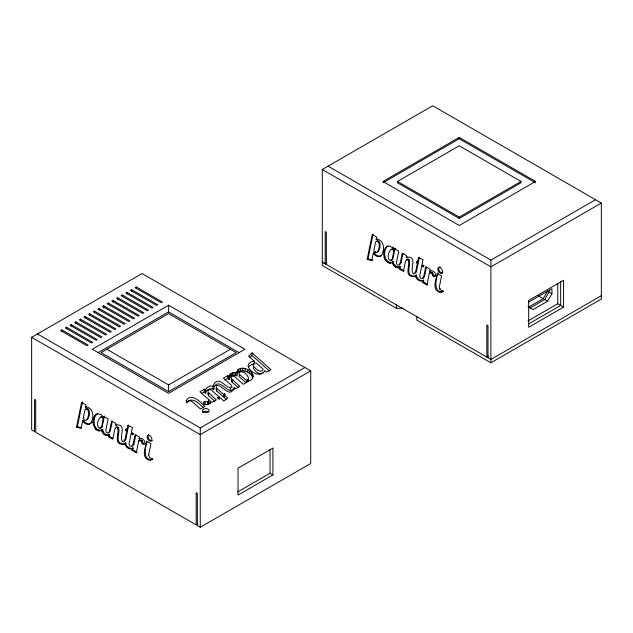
<?xml version="1.0" encoding="UTF-8"?>
<svg xmlns="http://www.w3.org/2000/svg" width="633" height="633" viewBox="0 0 633 633"><rect width="100%" height="100%" fill="white"/><g stroke="black" fill="none" stroke-linecap="round" stroke-linejoin="round"><path stroke-width="0.95" d="M196.183 524.915L196.183 492.703L197.346 493.376L197.346 525.588L200.257 527.265L310.7 463.506L310.7 370.883L142.093 273.535L31.65 337.302L31.658 429.926L34.554 431.603L34.554 399.391L35.717 400.064L35.717 432.276L196.183 524.915L197.638 524.077M304.892 367.528L200.257 427.932L200.257 527.265M326.905 262.822L325.196 263.803L325.196 231.591L326.359 232.264L326.359 264.475M487.988 357.787L487.988 325.576L486.824 324.903L486.824 357.115L488.28 356.276M595.526 199.727L490.899 260.131L490.868 362.788L416.759 320.013L416.759 316.176M490.868 362.788L601.35 299.045L601.342 203.082L432.735 105.735L322.292 169.502L322.3 265.48L396.416 308.263L403.197 308.263M253.303 366.926L253.287 368.192C254.98 371.12 258.644 374.712 262.299 373.636L263.019 372.79M232.153 389.382L232.105 390.11C226.361 392.832 219.588 377.181 213.622 387.396L213.835 389.24C210.805 387.768 205.82 389.358 205.701 393.148L204.301 391.898L204.301 389.208L199.909 391.74L209.04 399.827L208.843 403.601L207.988 404.463L204.206 404.329M229.146 379.515C227.476 374.704 232.976 370.993 237.082 373.304L237.082 375.986C234.21 374.412 229.17 375.765 229.146 379.515L227.809 378.32L227.809 375.638L223.417 378.17L231.124 385.006L232.105 387.428C226.361 390.15 219.588 374.491 213.622 384.714L213.835 389.24M246.364 380.639L247.653 381.762L243.27 384.294L234.716 376.706L232.968 376.026L231.702 376.374L231.029 377.743L232.105 379.46L239.804 386.288L235.421 388.828L234.17 387.728C229.795 399.89 221.194 382.585 215.924 385.916L216.731 388.338L223.449 394.327L223.449 397.01L224.462 396.432M108.591 434.934C105.434 435.354 102.752 432.347 102.586 429.34C93.898 435.987 89.071 416.965 97.435 413.753L95.045 415.612M101.771 430.044C94.19 432.078 91.943 419.893 95.915 415.106M423.398 281.978L427.781 284.51L426.911 285.008L422.528 282.476L423.398 281.978L423.778 280.134C420.439 281.922 416.561 278.401 416.324 275.046L413.966 276.653C402.137 276.597 412.312 262.909 407.074 259.293L405.468 261.35L403.403 271.438L399.019 268.906L399.89 268.408L400.254 266.651C396.994 268.503 393.299 264.816 393.228 261.54C384.54 268.186 379.705 249.173 388.076 245.952L385.687 247.812M392.413 262.244C384.832 264.277 382.585 252.092 386.557 247.305M236.884 374.032C236.338 363.809 253.121 368.572 253.16 376.635C252.796 379.523 249.347 381.802 246.585 380.765L246.585 382.554M231.108 379.673L232.105 382.142L238.404 387.736M205.701 393.148C204.111 388.298 209.594 384.421 213.835 386.557M219.065 399.542L219.065 396.859L211.477 390.118L209.839 389.493L207.988 390.506L207.98 392.144L216.296 399.866L211.913 402.398L210.409 401.085C210.567 404.566 205.804 405.975 203.565 403.656L203.446 402.319L204.206 401.639L207.988 401.781L209.04 399.827M215.924 388.599L216.731 391.02L223.449 397.01M131.886 450.277L132.756 449.778L133.136 447.935L132.265 448.441L131.886 450.277L136.269 452.809L138.706 440.861L140.922 440.805L142.694 444.144L143.659 444.469L144.759 443.693C145.645 440.592 142.053 437.174 139.11 439.049L139.497 437.094L135.114 434.562L133.041 444.651L131.941 446.241L130.295 446.17L129.354 445.347L129.085 443.606L131.126 433.668L131.996 433.162L133.215 433.866M426.911 285.008L429.348 273.06L431.564 273.005L433.336 276.344L434.301 276.668L435.401 275.893C436.287 272.791 432.695 269.373 429.752 271.248L430.139 269.294L425.748 266.762L423.683 276.85L422.583 278.441L420.937 278.37L419.995 277.547L419.726 275.806L421.768 265.868L422.638 265.362L423.857 266.066M126.742 431.136L125.73 430.551L126.6 430.052L127.613 430.63L126.742 431.136L124.915 439.951L123.213 441.858C117.698 438.962 128.38 422.86 115.665 425.154L115.989 423.524L111.606 420.992L109.533 431.073L108.583 432.861L107.072 432.964L106.13 432.046L105.846 430.195L108.14 418.991L103.749 416.459L103.424 417.883L104.295 417.376L104.627 415.952M125.73 430.551L125.983 429.293L126.853 428.786L126.6 430.052M417.384 263.336L416.372 262.75L417.242 262.252L418.255 262.83L417.384 263.336L415.549 272.15L413.855 274.057C408.34 271.161 419.022 255.059 406.307 257.354L406.631 255.724L402.248 253.192L400.175 263.273L399.225 265.061L397.706 265.164L396.772 264.246L396.487 262.394L398.782 251.19L394.391 248.658L394.066 250.082L394.937 249.576L395.269 248.152M416.372 262.75L416.625 261.492L417.622 262.062L418.492 261.564L419.41 257.235L418.54 257.742L417.622 262.062M417.242 262.252L417.495 260.986M82.686 420.826L81.111 428.486L76.514 427.101L81.594 402.359L85.985 404.891L85.495 407.256L87.022 407.059C94.198 408.831 94.293 419.576 89.846 424.055C87.109 425.21 83.88 423.374 82.686 420.826L83.556 420.32C84.751 422.868 87.987 424.703 90.725 423.548M76.514 427.101L77.384 426.595L82.472 401.86M83.176 418.5L84.972 409.701L85.977 408.981L87.069 409.179C89.831 411.806 88.549 416.775 86.863 419.711L85.764 420.328L84.331 419.98L83.176 418.5L84.047 417.994M108.765 432.671L110.411 430.575L112.286 421.404M132.036 445.933L132.819 445.743L133.919 444.144L135.794 434.974M147.244 441.581C144.886 446.297 142.662 462.058 152.719 459.241M373.328 253.026L371.745 260.685L367.156 259.301L372.236 234.558L376.627 237.09L376.137 239.456L377.664 239.258C384.84 241.031 384.935 251.776 380.488 256.254C377.751 257.409 374.514 255.574 373.328 253.026L374.198 252.52C375.393 255.067 378.629 256.903 381.367 255.748M367.156 259.301L368.026 258.802L373.114 234.06M399.407 264.871L401.053 262.774L402.928 253.604M422.528 282.476L422.907 280.641L423.778 280.134M422.678 278.132L423.453 277.942L424.561 276.344L426.436 267.173M438.076 272.87C435.876 277.531 432.806 294.258 443.361 291.441M133.136 447.935C129.797 449.723 125.92 446.202 125.69 442.847L123.324 444.453C111.495 444.398 121.671 430.709 116.432 427.093L114.826 429.15L112.761 439.239L108.378 436.707L108.741 434.95M108.378 436.707L109.248 436.2L109.612 434.452C106.32 437.308 101.747 433.542 101.715 429.839L102.586 429.34M124.084 441.351L125.785 439.452L127.613 430.63M399.019 268.906L399.376 267.15C396.116 269.001 392.428 265.314 392.357 262.038L393.228 261.54M414.726 273.551L416.427 271.652L418.255 262.83M126.98 429.862L127.898 425.542L128.768 425.036L127.85 429.364L126.98 429.862L125.983 429.293M116.116 427.631L117.311 426.587C122.541 430.203 112.365 443.891 124.203 443.955L125.69 442.847M406.758 259.831L407.945 258.786C413.183 262.402 403.007 276.091 414.837 276.154L416.324 275.046M207.988 393.196L207.766 393.963L208.597 395.712L214.896 401.306M252.741 374.641L252.741 377.331C250.28 371.832 240.801 367.749 236.987 373.842L236.987 371.152M528.658 307.092L543.193 298.697L547.553 291.148M530.145 307.947L544.681 299.559L549.04 292.011L549.04 290.333M527.969 306.689L533.049 309.624L547.577 301.237L551.936 293.688L551.936 288.648L528.69 302.076M377.505 251.91C379.191 248.975 380.473 244.006 377.711 241.379L376.619 241.181L375.614 241.901L373.818 250.7L374.973 252.179L376.406 252.527L378.376 251.404C380.061 248.468 381.343 243.507 378.581 240.872L377.49 240.682L376.485 241.395M247.772 379.681L248.571 378.74C248.302 375.068 242.858 369.759 239.242 372.426L239.219 373.992L239.954 374.926L245.762 379.895A1.638 0.95 0 0 0 247.772 379.681L247.772 381.47M148.739 434.768L148.043 436.351A3.331 1.923 60 0 0 149.507 439.745L150.448 440.505L152.165 440.695M248.634 366.681L251.831 364.347L254.411 364.015L254.411 361.324L248.563 356.134L252.061 352.85L270.94 369.625L266.556 372.157L264.752 370.55L264.159 371.975C259.039 377.292 249.687 372.014 248.025 365.921C248.397 362.97 251.602 361.087 254.411 361.324M151.825 440.631L150.519 441.336L148.636 440.251A3.331 1.923 60 0 1 147.173 436.857L147.354 435.868L148.636 435.108M442.467 272.831L441.161 273.535L439.278 272.451A3.331 1.923 60 0 1 437.814 269.057L437.996 268.068L439.278 267.308A3.402 1.962 60 0 1 441.921 269.421A3.402 1.962 60 0 1 442.427 272.776M91.184 423.066L92.109 422.092M186.854 402.169C192.313 396.337 199.767 403.996 203.446 407.913M249.964 357.503L252.061 355.532L252.061 352.85M239.788 374.601L239.021 375.828L239.219 376.682L245.762 382.577A1.638 0.95 0 0 0 246.348 382.688M100.9 430.543L101.715 429.839M202.718 412.51L204.609 411.418A3.331 1.923 0 0 1 208.281 411.846M391.542 262.742L392.357 262.038M85.843 409.195L86.848 408.483L87.94 408.673C90.701 411.308 89.419 416.269 87.734 419.204L86.634 419.821M100.505 417.345L101.557 416.672L102.768 416.886A1.638 0.95 60 0 1 103.954 418.532L102.119 427.14L101.478 427.742L100.03 427.686M61.876 329.92L60.713 330.584L86.871 345.689L88.034 345.017L61.876 329.92L61.876 331.597M66.528 327.229L65.365 327.902L91.524 343.007L92.687 342.334L66.528 327.229L66.528 328.907M71.181 324.547L70.018 325.22L96.169 340.317L97.332 339.652L71.181 324.547L71.181 326.224M75.825 321.865L74.662 322.537L100.821 337.634L101.984 336.962L75.825 321.865L75.825 323.542M80.478 319.174L79.315 319.847L105.474 334.952L106.637 334.279L80.478 319.174L80.478 320.852M85.131 316.492L83.967 317.165L110.126 332.27L111.289 331.597L85.131 316.492L85.131 318.17M89.775 313.81L88.612 314.482L114.771 329.579L115.934 328.907L89.775 313.81L89.775 315.487M94.428 311.12L93.265 311.792L119.423 326.897L120.587 326.224L94.428 311.12L94.428 312.805M99.08 308.437L97.917 309.11L124.076 324.215L125.239 323.542L99.08 308.437L99.08 310.115M103.733 305.755L102.57 306.427L128.721 321.524L129.884 320.852L103.733 305.755L103.733 308.271M108.378 303.072L107.214 303.737L133.373 318.842L134.536 318.17L108.378 303.072L108.378 304.75M113.03 300.382L111.867 301.055L138.026 316.16L139.189 315.487L113.03 300.382L113.03 302.06M117.683 297.7L116.519 298.372L142.678 313.47L143.841 312.805L117.683 297.7L117.683 299.377M122.327 295.018L121.164 295.682L147.323 310.787L148.486 310.115L122.327 295.018L122.327 296.695M126.98 292.327L125.817 293L151.975 308.105L153.139 307.432L126.98 292.327L126.98 294.005M131.632 289.645L130.469 290.318L156.628 305.415L157.791 304.75L131.632 289.645L131.632 291.322M136.277 286.963L135.122 287.627L161.273 302.732L162.436 302.06L136.277 286.963L136.277 288.64M168.615 305.209L92.323 349.258L168.615 393.307L244.908 349.258L168.615 305.209L168.615 311.919L98.131 352.613M459.257 137.408L382.965 181.457L459.257 225.506L535.55 181.457L459.257 137.408L459.257 138.754L382.965 182.795M397.492 181.457L459.257 145.796L521.014 181.457L521.014 182.795L459.257 218.456L397.492 182.795L397.492 181.457L459.257 217.111L521.014 181.457M85.495 407.256L86.365 406.75M376.137 239.456L377.007 238.95M374.973 252.179L375.844 251.673M384.611 249.821L385.481 249.323M93.969 417.622L94.839 417.123M93.328 420.003L94.198 419.497M383.97 252.203L384.84 251.697M387.206 246.451L389.176 246.047L392.713 247.645L393.584 247.139M93.122 422.456L93.993 421.95M101.897 417.392A1.638 0.95 60 0 1 103.084 419.03L101.684 426.547L101.248 427.647L99.879 428.414C95.757 426.618 97.64 419.244 100.679 417.171L102.768 416.886M383.764 254.656L384.635 254.157M391.321 249.37L393.409 249.086A1.638 0.95 60 0 1 394.596 250.731L392.761 259.34L392.12 259.941L390.672 259.886M93.462 425.297L94.333 424.798M384.104 257.496L384.975 256.998M94.372 427.576L95.243 427.069M385.014 259.775L385.885 259.269M106.85 349.258L168.615 384.911L230.372 349.258M386.304 261.484L387.174 260.978M95.662 429.285L96.532 428.778M97.181 430.448L98.052 429.949M387.823 262.648L388.694 262.149M98.677 431.026L99.547 430.527M389.319 263.225L390.189 262.727M99.903 431.002L100.774 430.495M390.545 263.201L391.416 262.695M168.615 391.621L236.188 352.613L168.615 313.596L101.043 352.613L168.615 391.621L168.615 384.911M102.032 431.421L102.902 430.923M392.674 263.621L393.544 263.122M115.665 425.154L116.535 424.648M406.307 257.354L407.177 256.848M102.641 432.79L103.519 432.284M393.283 264.99L394.161 264.483M103.543 433.921L104.413 433.415M394.185 266.121L395.055 265.615M109.533 431.073L110.411 430.575M400.175 263.273L401.053 262.774M104.706 434.792L105.576 434.293M395.348 266.991L396.218 266.493M105.592 435.219L106.471 434.721M396.234 267.419L397.113 266.92M118.031 428.209L118.909 427.702M408.673 260.408L409.543 259.902M106.621 435.488L107.491 434.982M397.263 267.688L398.133 267.181M398.363 267.64L400.254 266.651M117.627 433.755L118.498 433.249M408.269 265.955L409.14 265.449M201.373 393.584L204.301 391.898M224.881 380.014L227.809 378.32M124.915 439.951L125.785 439.452M415.549 272.15L416.427 271.652M132.265 448.441C129.195 450.126 125.651 447.167 124.923 444.168L125.801 443.662M422.907 280.641C419.837 282.326 416.292 279.367 415.565 276.368L416.435 275.861M139.11 439.049L140.803 438.21M429.752 271.248L430.622 270.75M138.706 440.861L140.621 439.99L141.8 440.299L142.908 443.084L145.226 443.773M429.348 273.06L431.263 272.19L432.434 272.499L433.542 275.284L435.868 275.972M133.041 444.651L133.919 444.144M423.683 276.85L424.561 276.344M140.922 440.805L141.8 440.299M431.564 273.005L432.434 272.499M141.246 441.161L142.116 440.655M431.888 273.361L432.758 272.855M219.065 396.859L217.238 397.912L218.219 398.758L220.047 397.698L223.821 401.085L227.714 398.133L224.43 395.166L225.427 394.596L224.462 393.742L223.449 394.327M142.029 443.591L142.908 443.084M432.671 275.79L433.542 275.284M439.579 288.846L439.302 287.113L441.589 275.901L437.197 273.369C436.833 278.844 432.505 285.768 436.873 290.729C438.527 292.462 441.802 293.356 443.369 291.038L440.339 289.946L439.579 288.846L440.449 288.347M310.7 370.883L200.257 434.642L31.65 337.302M601.342 203.082L490.892 266.841L322.292 169.502M527.977 320.939L557.752 303.753L557.752 283.616M237.715 491.92L270.046 473.262L272.918 474.916L272.918 448.069L238.04 468.206L238.04 495.053L272.918 474.916M528.333 324.096L560.688 305.462L560.656 281.456M563.56 307.116L528.682 327.253L528.682 300.406L563.56 280.269L563.56 307.116L557.752 303.753M601.334 295.682L490.899 359.465L322.3 262.125L325.196 263.803M107.721 435.441L109.612 434.452M440.149 266.802L438.867 267.569L438.685 268.55A3.331 1.923 60 0 0 440.149 271.945L441.09 272.704L442.807 272.894M96.564 414.251C99.246 413.127 102.942 414.979 103.424 417.883M393.409 249.086L392.191 248.872L390.276 250.051C388.488 252.789 386.518 258.992 390.521 260.614L391.89 259.846L392.325 258.747L393.726 251.23A1.638 0.95 60 0 0 392.531 249.592M368.026 258.802L372.623 260.179M77.384 426.595L81.064 427.702M418.54 257.742L423.042 259.633L422.005 264.594L423.833 265.654L423.596 266.92L421.768 265.868M127.898 425.542L132.408 427.433L131.363 432.394L133.191 433.455L132.954 434.721L131.126 433.668M459.257 138.754L535.542 182.795M549.04 292.011L551.936 293.688M328.108 166.147L490.899 260.131M538.208 295.825L543.193 298.697M544.681 299.559L547.577 301.237M399.89 268.408L404.273 270.94M168.615 311.919L239.092 352.613M37.466 333.947L200.257 427.932M109.248 436.2L112.903 438.313M132.756 449.778L137.139 452.31M252.061 355.532L269.492 371.017M227.809 375.638L229.146 376.825M204.301 389.208L205.701 390.458M226.4 399.629L224.43 397.856L224.462 393.742M392.713 247.645L394.066 250.082M202.687 411.3L202.718 409.82L204.609 408.736A3.402 1.962 0 0 1 208.344 409.203L209.301 410.556L209.064 411.3A3.402 1.962 0 0 1 205.907 412.534A3.402 1.962 0 0 1 202.75 411.3M236.884 372.244L237.082 373.304M394.794 248.801L394.937 249.576M104.152 416.601L104.295 417.376M415.454 275.545L415.565 276.368M124.812 443.345L124.923 444.168M248.508 380.18L248.571 381.43M459.257 217.111L459.257 218.456M396.416 304.908L396.416 308.263M270.046 449.288L270.046 473.262M251.538 372.702L251.538 375.385M249.798 370.962L249.798 373.644M247.772 369.553L247.772 372.236M245.145 368.43L245.145 371.112M242.724 368.074L242.724 370.764M240.595 368.343L240.595 371.025M238.823 369.071L238.823 371.753M237.573 370.076L237.573 372.758M235.555 372.782L235.555 375.472M234.17 387.728L234.17 389.517M234.068 372.631L234.068 375.322M232.635 372.845L232.635 375.535M232.105 379.46L232.105 382.142M231.298 373.415L231.298 376.097M230.483 373.976L230.483 376.659M230.341 388.251L230.341 390.933M229.739 374.728L229.739 377.41M229.233 375.709L229.233 378.392M216.731 388.338L216.731 391.02M213.068 386.241L213.068 388.923M210.409 401.085L210.409 403.767M208.597 393.03L208.597 395.712M207.988 401.781L207.988 404.463M207.521 401.876L207.521 404.566M205.021 401.346L205.021 404.028M148.605 435.211A3.331 1.923 60 0 1 151.192 437.284A3.331 1.923 60 0 1 151.691 440.568M253.303 364.244L253.287 365.502C254.98 368.43 258.644 372.03 262.299 370.954L263.019 370.099L262.901 368.873L256.175 362.915L254.316 363.184L253.303 364.244M148.66 454.913L149.697 457.746L152.727 458.838C151.168 461.156 147.885 460.262 146.231 458.529C141.863 453.568 146.191 446.645 146.563 441.169L150.947 443.701L148.66 454.913M186.284 400.507L186.466 402.984C187.574 400.95 190.557 399.969 192.297 401.773L200.463 409.005L204.847 406.473C201.041 402.683 191.427 392.001 186.284 400.507"/></g></svg>
